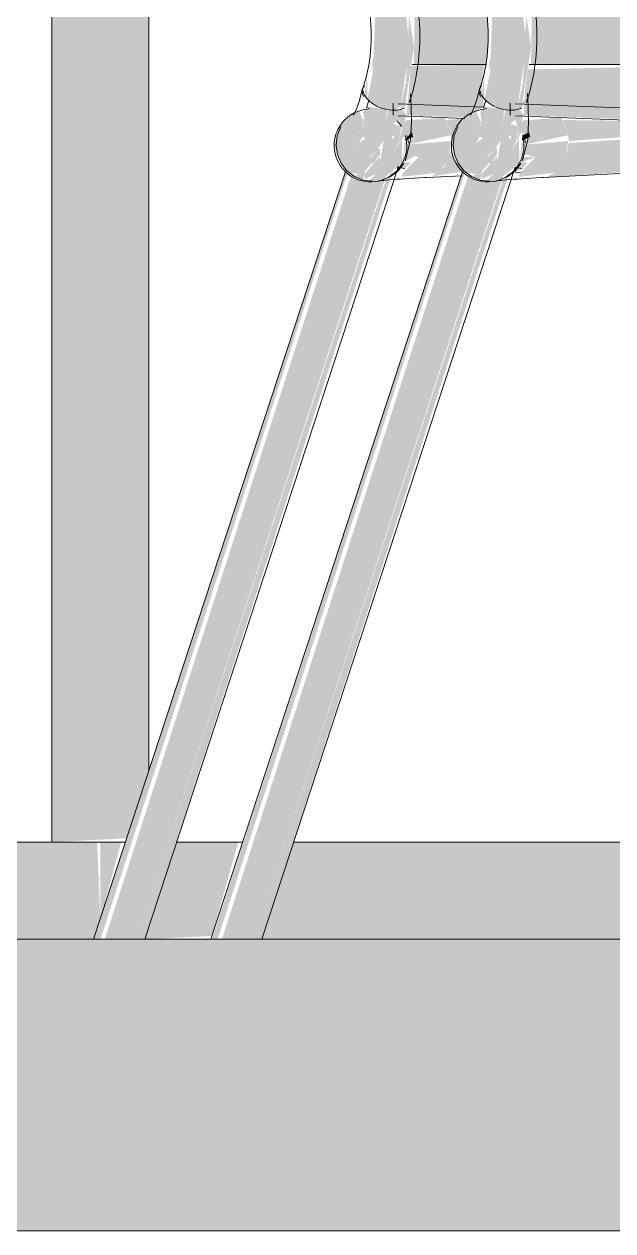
# Model space of a CAD drawing. Header units: inches. Extents: x -55396 to -733, y -290 to 853.
# Drawn here: x -14128.38 to -14116.27, y -6 to 18.83 of the extents above; entities that cross this region are included whole.
import ezdxf

# ---------------------------------------------------------------- set-up
doc = ezdxf.new("R2010")
doc.units = ezdxf.units.IN
doc.header["$MEASUREMENT"] = 0
for name, color, linetype, lineweight in [('A-GLAZ-CWMG', 51, 'Continuous', 9), ('C-BLDG-PADS', 91, 'Continuous', 9), ('I-FURN', 30, 'Continuous', 9)]:
    doc.layers.add(name, color=color, linetype=linetype, lineweight=lineweight)

# ---------------------------------------------------------------- blocks, each defined once
blk = doc.blocks.new('HermanMiller_Collection_Air-Chair_SideChair_Arms - Arms-460524-Section 6')
at = {"layer": 'I-FURN'}
h = blk.add_hatch(color=256, dxfattribs=at)
h.paths.add_polyline_path([(-26223.019, 17.999), (-26220.724, 18.063), (-26221.024, 19.01), (-26221.023, 19.041), (-26221.418, 22.135), (-26221.898, 25.541), (-26221.722, 26.72), (-26221.569, 27.286), (-26225.666, 27.349), (-26227.18, 27.252), (-26226.528, 26.379), (-26226.05, 25.338), (-26225.787, 24.169), (-26225.478, 21.448), (-26225.329, 18.896), (-26225.342, 18.004), (-26224.022, 18)], flags=0)
h.paths.add_polyline_path([(-26221.884, 25.719), (-26221.832, 26.168), (-26221.882, 25.726)], flags=0)
for points in [[(-26225.737, 17.058), (-26225.627, 17.073), (-26225.434, 18.393), (-26225.507, 19.026), (-26226.141, 19.009), (-26226.184, 17.835), (-26226.3, 17.287), (-26225.985, 17.095), (-26225.859, 17.065)], [(-26223.339, 16.876), (-26219.956, 16.946), (-26220.1, 17.058), (-26220.773, 18.003), (-26225.411, 17.899), (-26225.47, 17.4), (-26225.492, 16.954), (-26223.506, 16.882)], [(-26225.103, 15.675), (-26218.747, 16.093), (-26219.494, 16.544), (-26219.735, 16.677), (-26224.567, 16.386), (-26224.629, 16.051), (-26224.827, 15.776), (-26225.031, 15.688)], [(-26225.531, 16.434), (-26225.356, 16.512), (-26225.386, 16.608), (-26225.52, 16.535)], [(-26231.861, 0), (-26231.791, 0), (-26226.704, 15.775), (-26226.75, 15.793), (-26231.909, 0)], [(-26231.483, 0), (-26231.047, 0), (-26225.918, 15.7), (-26226.192, 15.589), (-26226.412, 15.633), (-26226.625, 15.744), (-26231.702, 0), (-26231.597, 0)], [(-26230.971, 0), (-26230.882, 0), (-26225.772, 15.818), (-26225.934, 15.585), (-26231.047, 0)]]:
    blk.add_hatch(color=256, dxfattribs=at).paths.add_polyline_path(points, flags=0)
h = blk.add_hatch(color=256, dxfattribs=at)
h.paths.add_polyline_path([(-26225.627, 17.073), (-26225.536, 17.109), (-26225.34, 18.368), (-26225.442, 19.026), (-26225.506, 17.642), (-26225.573, 17.328)], flags=0)
h.paths.add_polyline_path([(-26225.536, 17.109), (-26225.453, 17.257), (-26225.5, 17.255)], flags=0)
h = blk.add_hatch(color=256, dxfattribs=at)
h.paths.add_polyline_path([(-26226.219, 17.822), (-26226.141, 18.188), (-26226.195, 18.094), (-26226.219, 17.826)], flags=0)
h.paths.add_polyline_path([(-26226.3, 17.287), (-26226.299, 17.835), (-26226.36, 17.371)], flags=0)
h = blk.add_hatch(color=256, dxfattribs=at)
h.paths.add_polyline_path([(-26221.964, 16.77), (-26221.964, 16.788), (-26222.056, 16.775)], flags=0)
h.paths.add_polyline_path([(-26224.564, 16.426), (-26220.266, 16.734), (-26223.506, 16.845), (-26224.682, 16.858), (-26224.579, 16.545)], flags=0)
h.paths.add_polyline_path([(-26219.197, 17.426), (-26219.047, 17.426), (-26219.2, 17.428)], flags=0)
h = blk.add_hatch(color=256, dxfattribs=at)
h.paths.add_polyline_path([(-26226.348, 15.812), (-26226.758, 15.862), (-26226.842, 15.97), (-26226.665, 16.034), (-26226.395, 16.521), (-26226.477, 16.584), (-26226.363, 16.796), (-26226.473, 17.042), (-26226.624, 16.975), (-26226.891, 16.695), (-26226.981, 16.318), (-26226.75, 15.793), (-26226.477, 15.744), (-26226.395, 15.787)], flags=0)
h.paths.add_polyline_path([(-26226.217, 15.585), (-26225.998, 15.635), (-26225.58, 15.974), (-26225.592, 16.462), (-26225.804, 16.148), (-26225.998, 15.927), (-26226.035, 15.984), (-26226.045, 16.291), (-26226.234, 16.092), (-26226.182, 15.956), (-26226.363, 15.738), (-26226.348, 15.641), (-26226.123, 15.748), (-26226.244, 15.595)], flags=0)
h.paths.add_polyline_path([(-26226.161, 15.975), (-26226.026, 16.174), (-26226.053, 16.09), (-26226.095, 16.045)], flags=0)
h.paths.add_polyline_path([(-26225.661, 16.391), (-26225.598, 16.723), (-26225.753, 16.77), (-26225.761, 16.544), (-26225.744, 16.455), (-26225.666, 16.396)], flags=0)
h.paths.add_polyline_path([(-26226.591, 16.533), (-26226.504, 16.816), (-26226.48, 16.579), (-26226.569, 16.542)], flags=0)
h = blk.add_hatch(color=256, dxfattribs=at)
h.paths.add_polyline_path([(-26226.191, 15.6), (-26226.123, 15.748), (-26226.264, 15.606)], flags=0)
h.paths.add_polyline_path([(-26226.386, 15.622), (-26226.348, 15.812), (-26226.567, 15.697), (-26226.4, 15.628)], flags=0)
h.paths.add_polyline_path([(-26226.48, 16.579), (-26226.51, 16.879), (-26226.591, 16.533)], flags=0)
h.paths.add_polyline_path([(-26226.348, 15.812), (-26226.026, 16.174), (-26226.095, 16.238), (-26225.932, 16.508), (-26225.896, 17.074), (-26226.3, 17.131), (-26226.385, 17.033), (-26226.361, 16.777), (-26226.48, 16.579), (-26226.333, 16.48), (-26226.472, 16.38), (-26226.665, 16.034), (-26226.842, 15.97), (-26226.722, 15.816), (-26226.573, 15.831)], flags=0)
h.paths.add_polyline_path([(-26226.161, 15.975), (-26226.244, 16.108), (-26226.095, 16.238)], flags=0)
h = blk.add_hatch(color=256, dxfattribs=at)
h.paths.add_polyline_path([(-26226.053, 15.9), (-26225.863, 16.024), (-26225.661, 16.391), (-26225.541, 16.614), (-26225.53, 16.797), (-26225.504, 16.973), (-26225.58, 17.073), (-26225.666, 17.067), (-26225.876, 17.051), (-26226.037, 15.975)], flags=0)
h.paths.add_polyline_path([(-26225.661, 16.391), (-26225.814, 16.508), (-26225.689, 16.593), (-26225.76, 16.791), (-26225.658, 16.864), (-26225.603, 16.614)], flags=0)
h = blk.add_hatch(color=256, dxfattribs=at)
h.paths.add_polyline_path([(-26225.489, 16.351), (-26224.579, 16.545), (-26224.709, 16.902), (-26225.498, 16.855), (-26225.53, 16.797), (-26225.541, 16.614), (-26225.512, 16.548), (-26225.336, 16.544), (-26225.46, 16.386)], flags=0)
h.paths.add_polyline_path([(-26224.714, 16.91), (-26224.74, 16.912), (-26224.74, 16.912)], flags=0)
h = blk.add_hatch(color=256, dxfattribs=at)
h.paths.add_polyline_path([(-26225.602, 15.688), (-26224.827, 15.776), (-26224.629, 16.051), (-26224.578, 16.425), (-26225.489, 16.351), (-26225.489, 16.165), (-26225.286, 16.156), (-26225.24, 16.098), (-26225.563, 15.776), (-26225.598, 15.696)], flags=0)
h.paths.add_polyline_path([(-26225.58, 15.974), (-26225.24, 16.098), (-26225.532, 16.098), (-26225.55, 16.051)], flags=0)
h = blk.add_hatch(color=256, dxfattribs=at)
h.paths.add_polyline_path([(-26225.24, 16.098), (-26225.342, 16.227), (-26225.508, 16.156), (-26225.342, 16.12)], flags=0)
h.paths.add_polyline_path([(-26225.527, 15.865), (-26225.406, 15.982), (-26225.519, 15.996), (-26225.598, 15.877), (-26225.563, 15.871)], flags=0)
h.paths.add_polyline_path([(-26225.58, 15.974), (-26225.489, 16.434), (-26225.535, 16.391), (-26225.576, 16.004)], flags=0)
for p, q in [((-26226.408, 17.42), (-26226.38, 17.342)), ((-26226.269, 17.26), (-26226.319, 17.109)), ((-26225.769, 17.208), (-26225.769, 16.957)), ((-26225.481, 16.537), (-26225.455, 16.387)), ((-26225.082, 15.675), (-26218.894, 15.998)), ((-26226.751, 15.793), (-26231.933, 0)), ((-26230.88, 0), (-26225.666, 15.89)), ((-26225.666, 15.881), (-26225.53, 15.858)), ((-26230.886, 0), (-26230.882, 0))]:
    blk.add_line(p, q, dxfattribs=at)
at = {"layer": 'I-FURN', "flags": 128}
for points in [[(-26225.439, 17.218), (-26225.401, 17.332), (-26225.367, 17.448), (-26225.337, 17.567), (-26225.31, 17.688), (-26225.287, 17.812), (-26225.267, 17.937), (-26225.251, 18.064), (-26225.239, 18.192), (-26225.23, 18.322), (-26225.224, 18.453), (-26225.223, 18.585), (-26225.225, 18.719), (-26225.23, 18.853), (-26225.239, 18.987), (-26225.251, 19.122), (-26225.255, 19.161)], [(-26226.382, 17.551), (-26226.356, 17.631), (-26226.331, 17.714), (-26226.309, 17.8), (-26226.289, 17.889), (-26226.272, 17.981), (-26226.257, 18.076), (-26226.245, 18.174), (-26226.235, 18.274), (-26226.228, 18.376), (-26226.224, 18.48), (-26226.223, 18.585), (-26226.224, 18.692), (-26226.228, 18.801), (-26226.236, 18.91), (-26226.245, 19.02), (-26226.249, 19.052)], [(-26226.405, 17.486), (-26226.464, 17.262), (-26226.52, 17.101), (-26226.569, 16.996), (-26226.592, 16.958), (-26226.593, 16.955)], [(-26226.362, 17.57), (-26226.402, 17.498), (-26226.408, 17.42)], [(-26225.412, 17.406), (-26225.399, 17.13), (-26225.393, 16.828), (-26225.411, 16.455), (-26225.518, 16.033), (-26225.523, 16.024)], [(-26225.664, 17.193), (-26219.541, 16.956), (-26213.409, 17.064), (-26209.6, 17.307)], [(-26226.438, 17.056), (-26226.365, 17.074), (-26226.308, 17.084), (-26226.255, 17.092)], [(-26225.664, 16.943), (-26219.527, 16.705), (-26213.381, 16.815), (-26209.596, 17.056)], [(-26226.946, 16.344), (-26226.922, 16.537), (-26226.849, 16.717)], [(-26226.193, 15.597), (-26226.386, 15.622), (-26226.567, 15.697), (-26226.722, 15.816), (-26226.842, 15.97), (-26226.918, 16.151), (-26226.946, 16.344)], [(-26225.55, 15.97), (-26225.667, 15.816), (-26225.821, 15.697), (-26226, 15.622)], [(-26226.068, 15.604), (-26226.059, 15.605), (-26226.036, 15.608), (-26226.002, 15.612), (-26225.958, 15.617), (-26225.906, 15.622), (-26225.846, 15.627), (-26225.778, 15.632), (-26225.703, 15.638), (-26225.622, 15.644), (-26225.534, 15.649), (-26225.44, 15.655), (-26225.339, 15.661), (-26225.233, 15.667), (-26225.121, 15.673), (-26225.082, 15.675)]]:
    blk.add_lwpolyline(points, dxfattribs=at)
at = {"layer": 'I-FURN'}
for centre, major_axis, ratio, start_param, end_param in [((-26225.911, 17.385), (-0.471, 0.167), 0.596783, 0.315622, 0.839221), ((-26225.911, 17.385), (-0.471, 0.167), 0.596783, 0, 0.053822), ((-26225.911, 17.385), (-0.471, 0.167), 0.596783, 0.839221, 1.886418), ((-26226.235, 16.334), (-0.202, 0.722), 0.995009, 0, 1.3209), ((-26225.911, 17.385), (-0.471, 0.167), 0.596783, 1.903362, 2.410017), ((-26225.911, 17.385), (-0.471, 0.167), 0.596783, 2.410017, 2.671816), ((-26226.235, 16.334), (-0.202, 0.722), 0.995009, 4.462492, 4.714879), ((-26226.235, 16.334), (-0.202, 0.722), 0.995009, 1.3209, 2.891696), ((-26226.235, 16.334), (-0.202, 0.722), 0.995009, 2.891696, 4.462492)]:
    blk.add_ellipse(centre, major_axis=major_axis, ratio=ratio, start_param=start_param, end_param=end_param, dxfattribs=at)
blk.add_open_spline([(-26225.378, 18.004), (-26224.602, 18), (-26223.064, 17.997), (-26221.48, 18.001), (-26220.7, 18.003)], degree=3, knots=[-0.9268801, -0.9268801, -0.9268801, -0.9268801, -0.5, -0.0910372, -0.0910372, -0.0910372, -0.0910372], dxfattribs=at)
blk = doc.blocks.new('HermanMiller_Collection_Air-Chair_SideChair_Arms - Arms-V345-Section 6')
at = {"layer": 'I-FURN'}
h = blk.add_hatch(color=256, dxfattribs=at)
h.paths.add_polyline_path([(-26226.26, 18), (-26226.216, 18.405), (-26226.282, 19.83), (-26226.5, 22.308), (-26226.835, 24.652), (-26227.185, 25.821), (-26227.561, 26.433), (-26227.545, 26.344), (-26227.747, 26.498), (-26228.564, 26.863), (-26228.526, 27.093), (-26228.351, 27.181), (-26228.696, 27.34), (-26229.589, 27.252), (-26228.937, 26.379), (-26228.459, 25.338), (-26228.196, 24.169), (-26227.887, 21.448), (-26227.738, 18.896), (-26227.751, 18.004), (-26226.3, 18)], flags=0)
h.paths.add_polyline_path([(-26226.638, 24.309), (-26226.633, 24.312), (-26226.678, 24.461)], flags=0)
h.paths.add_polyline_path([(-26228.08, 26.83), (-26228.225, 27.084), (-26228.152, 26.927), (-26228.105, 26.864)], flags=0)
h.paths.add_polyline_path([(-26228.336, 27.247), (-26228.393, 27.312), (-26228.341, 27.251)], flags=0)
for points in [[(-26228.146, 17.058), (-26228.019, 17.15), (-26227.843, 18.393), (-26227.916, 19.026), (-26228.55, 19.009), (-26228.593, 17.835), (-26228.709, 17.287), (-26228.394, 17.095), (-26228.268, 17.065)], [(-26226.712, 16.883), (-26226.75, 16.891), (-26226.75, 16.885)], [(-26227.94, 16.434), (-26227.765, 16.512), (-26227.795, 16.608), (-26227.937, 16.462)], [(-26234.318, 0), (-26234.2, 0), (-26229.113, 15.775), (-26229.159, 15.793), (-26234.34, 0)], [(-26234.006, 0), (-26233.456, 0), (-26228.327, 15.7), (-26228.601, 15.589), (-26228.821, 15.633), (-26229.034, 15.744), (-26234.111, 0)], [(-26233.38, 0), (-26233.291, 0), (-26228.181, 15.818), (-26228.343, 15.585), (-26233.456, 0)]]:
    blk.add_hatch(color=256, dxfattribs=at).paths.add_polyline_path(points, flags=0)
h = blk.add_hatch(color=256, dxfattribs=at)
h.paths.add_polyline_path([(-26228.035, 17.073), (-26227.934, 17.156), (-26227.749, 18.368), (-26227.851, 19.026), (-26227.915, 17.642), (-26228.019, 17.15)], flags=0)
h.paths.add_polyline_path([(-26227.944, 17.109), (-26227.862, 17.257), (-26227.934, 17.152)], flags=0)
h = blk.add_hatch(color=256, dxfattribs=at)
h.paths.add_polyline_path([(-26228.628, 17.822), (-26228.55, 18.188), (-26228.604, 18.094), (-26228.628, 17.826)], flags=0)
h.paths.add_polyline_path([(-26228.709, 17.287), (-26228.708, 17.835), (-26228.769, 17.371)], flags=0)
h = blk.add_hatch(color=256, dxfattribs=at)
h.paths.add_polyline_path([(-26226.686, 16.91), (-26226.446, 17.054), (-26226.311, 17.13), (-26226.329, 17.327), (-26226.371, 17.536), (-26226.3, 18), (-26227.813, 17.966), (-26227.901, 16.954), (-26226.75, 16.912)], flags=0)
h.paths.add_polyline_path([(-26226.246, 17.648), (-26226.208, 17.723), (-26226.241, 17.681)], flags=0)
h = blk.add_hatch(color=256, dxfattribs=at)
h.paths.add_polyline_path([(-26228.756, 15.812), (-26229.167, 15.862), (-26229.251, 15.97), (-26229.073, 16.034), (-26228.804, 16.521), (-26228.886, 16.584), (-26228.772, 16.796), (-26228.882, 17.042), (-26229.033, 16.975), (-26229.3, 16.695), (-26229.39, 16.318), (-26229.159, 15.793), (-26228.886, 15.744), (-26228.804, 15.787)], flags=0)
h.paths.add_polyline_path([(-26228.626, 15.585), (-26228.407, 15.635), (-26227.988, 15.974), (-26228.001, 16.462), (-26228.213, 16.148), (-26228.407, 15.927), (-26228.443, 15.984), (-26228.454, 16.291), (-26228.643, 16.092), (-26228.591, 15.956), (-26228.772, 15.738), (-26228.756, 15.641), (-26228.532, 15.748), (-26228.653, 15.595)], flags=0)
h.paths.add_polyline_path([(-26228.57, 15.975), (-26228.435, 16.174), (-26228.462, 16.09), (-26228.504, 16.045)], flags=0)
h.paths.add_polyline_path([(-26228.07, 16.391), (-26228.007, 16.723), (-26228.162, 16.77), (-26228.17, 16.544), (-26228.153, 16.455), (-26228.099, 16.414)], flags=0)
h.paths.add_polyline_path([(-26229, 16.533), (-26228.912, 16.816), (-26228.889, 16.579), (-26228.978, 16.542)], flags=0)
h = blk.add_hatch(color=256, dxfattribs=at)
h.paths.add_polyline_path([(-26228.6, 15.6), (-26228.532, 15.748), (-26228.673, 15.606)], flags=0)
h.paths.add_polyline_path([(-26228.795, 15.622), (-26228.756, 15.812), (-26228.976, 15.697), (-26228.809, 15.628)], flags=0)
h.paths.add_polyline_path([(-26228.889, 16.579), (-26228.919, 16.879), (-26229, 16.533)], flags=0)
h.paths.add_polyline_path([(-26228.756, 15.812), (-26228.435, 16.174), (-26228.504, 16.238), (-26228.341, 16.508), (-26228.304, 17.074), (-26228.709, 17.131), (-26228.794, 17.033), (-26228.77, 16.777), (-26228.889, 16.579), (-26228.742, 16.48), (-26228.881, 16.38), (-26229.073, 16.034), (-26229.251, 15.97), (-26229.091, 15.82), (-26228.982, 15.831)], flags=0)
h.paths.add_polyline_path([(-26228.57, 15.975), (-26228.653, 16.108), (-26228.504, 16.238)], flags=0)
h = blk.add_hatch(color=256, dxfattribs=at)
h.paths.add_polyline_path([(-26228.462, 15.9), (-26228.272, 16.024), (-26228.07, 16.391), (-26227.921, 16.544), (-26227.939, 16.797), (-26227.913, 16.973), (-26227.989, 17.073), (-26228.06, 17.069), (-26228.285, 17.051), (-26228.445, 15.975)], flags=0)
h.paths.add_polyline_path([(-26228.07, 16.391), (-26228.223, 16.508), (-26228.098, 16.593), (-26228.169, 16.791), (-26228.067, 16.864), (-26227.988, 16.705)], flags=0)
h = blk.add_hatch(color=256, dxfattribs=at)
h.paths.add_polyline_path([(-26227.898, 16.351), (-26226.987, 16.545), (-26227.118, 16.902), (-26227.907, 16.855), (-26227.939, 16.797), (-26227.952, 16.62), (-26227.921, 16.548), (-26227.744, 16.544), (-26227.869, 16.386)], flags=0)
h.paths.add_polyline_path([(-26227.122, 16.91), (-26227.149, 16.912), (-26227.131, 16.911)], flags=0)
h = blk.add_hatch(color=256, dxfattribs=at)
h.paths.add_polyline_path([(-26226.973, 16.426), (-26226.952, 16.441), (-26226.77, 16.822), (-26226.75, 16.885), (-26227.091, 16.858), (-26226.987, 16.545), (-26226.981, 16.497)], flags=0)
h.paths.add_polyline_path([(-26226.706, 16.889), (-26226.75, 16.892), (-26226.75, 16.891)], flags=0)
h = blk.add_hatch(color=256, dxfattribs=at)
h.paths.add_polyline_path([(-26228.011, 15.688), (-26227.235, 15.776), (-26227.038, 16.051), (-26226.987, 16.425), (-26227.898, 16.351), (-26227.898, 16.165), (-26227.695, 16.156), (-26227.652, 16.096), (-26227.972, 15.778), (-26228.007, 15.696)], flags=0)
h.paths.add_polyline_path([(-26227.988, 15.974), (-26227.726, 16.115), (-26227.918, 16.156)], flags=0)
h = blk.add_hatch(color=256, dxfattribs=at)
h.paths.add_polyline_path([(-26227.649, 16.098), (-26227.751, 16.227), (-26227.917, 16.156), (-26227.751, 16.12)], flags=0)
h.paths.add_polyline_path([(-26227.936, 15.865), (-26227.815, 15.982), (-26227.951, 15.988), (-26228.007, 15.877), (-26227.972, 15.871)], flags=0)
h.paths.add_polyline_path([(-26227.988, 15.974), (-26227.898, 16.434), (-26227.945, 16.386), (-26227.986, 15.999)], flags=0)
h = blk.add_hatch(color=256, dxfattribs=at)
h.paths.add_polyline_path([(-26227.512, 15.675), (-26226.756, 15.801), (-26226.905, 16.058), (-26226.987, 16.232), (-26227.123, 15.895), (-26227.381, 15.698), (-26227.462, 15.684)], flags=0)
h.paths.add_polyline_path([(-26225.707, 15.769), (-26225.527, 15.865), (-26225.682, 15.846), (-26225.702, 15.782)], flags=0)
for p, q in [((-26228.817, 17.42), (-26228.789, 17.342)), ((-26228.678, 17.26), (-26228.728, 17.109)), ((-26228.178, 17.208), (-26228.178, 16.957)), ((-26228.073, 17.193), (-26226.305, 17.125)), ((-26228.073, 16.943), (-26226.705, 16.89)), ((-26227.89, 16.537), (-26227.864, 16.387)), ((-26233.289, 0), (-26228.069, 15.909)), ((-26229.16, 15.793), (-26234.342, 0)), ((-26228.098, 15.885), (-26227.938, 15.858)), ((-26227.491, 15.675), (-26226.761, 15.713)), ((-26225.666, 15.77), (-26225.563, 15.776)), ((-26233.295, 0), (-26233.291, 0))]:
    blk.add_line(p, q, dxfattribs=at)
at = {"layer": 'I-FURN', "flags": 128}
for points in [[(-26227.848, 17.218), (-26227.81, 17.332), (-26227.776, 17.448), (-26227.746, 17.567), (-26227.719, 17.688), (-26227.695, 17.812), (-26227.676, 17.937), (-26227.66, 18.064), (-26227.647, 18.192), (-26227.639, 18.322), (-26227.633, 18.453), (-26227.632, 18.585), (-26227.633, 18.719), (-26227.639, 18.853), (-26227.647, 18.987), (-26227.66, 19.122), (-26227.664, 19.161)], [(-26228.791, 17.551), (-26228.765, 17.631), (-26228.74, 17.714), (-26228.718, 17.8), (-26228.698, 17.889), (-26228.681, 17.981), (-26228.666, 18.076), (-26228.654, 18.174), (-26228.644, 18.274), (-26228.637, 18.376), (-26228.633, 18.48), (-26228.632, 18.585), (-26228.633, 18.692), (-26228.637, 18.801), (-26228.644, 18.91), (-26228.654, 19.02), (-26228.658, 19.052)], [(-26228.814, 17.486), (-26228.873, 17.262), (-26228.929, 17.101), (-26228.977, 16.996), (-26229, 16.958), (-26229.002, 16.955)], [(-26228.771, 17.57), (-26228.811, 17.498), (-26228.817, 17.42)], [(-26227.821, 17.406), (-26227.808, 17.13), (-26227.802, 16.828), (-26227.82, 16.455), (-26227.927, 16.033), (-26227.931, 16.024)], [(-26228.847, 17.056), (-26228.774, 17.074), (-26228.717, 17.084), (-26228.663, 17.092)], [(-26229.354, 16.344), (-26229.331, 16.537), (-26229.258, 16.717)], [(-26228.602, 15.597), (-26228.795, 15.622), (-26228.976, 15.697), (-26229.131, 15.816), (-26229.251, 15.97), (-26229.327, 16.151), (-26229.354, 16.344)], [(-26227.959, 15.97), (-26228.076, 15.816), (-26228.23, 15.697), (-26228.409, 15.622)], [(-26228.477, 15.604), (-26228.468, 15.605), (-26228.445, 15.608), (-26228.411, 15.612), (-26228.367, 15.617), (-26228.315, 15.622), (-26228.254, 15.627), (-26228.187, 15.632), (-26228.112, 15.638), (-26228.031, 15.644), (-26227.943, 15.649), (-26227.849, 15.655), (-26227.748, 15.661), (-26227.642, 15.667), (-26227.53, 15.673), (-26227.491, 15.675)]]:
    blk.add_lwpolyline(points, dxfattribs=at)
at = {"layer": 'I-FURN'}
for centre, major_axis, ratio, start_param, end_param in [((-26228.32, 17.385), (-0.471, 0.167), 0.596783, 0.315622, 0.839221), ((-26228.32, 17.385), (-0.471, 0.167), 0.596783, 0, 0.053822), ((-26228.32, 17.385), (-0.471, 0.167), 0.596783, 0.839221, 1.886418), ((-26228.644, 16.334), (-0.202, 0.722), 0.995009, 0, 1.3209), ((-26228.32, 17.385), (-0.471, 0.167), 0.596783, 1.903362, 2.410017), ((-26228.32, 17.385), (-0.471, 0.167), 0.596783, 2.410017, 2.671816), ((-26228.644, 16.334), (-0.202, 0.722), 0.995009, 4.986091, 5.185919), ((-26228.644, 16.334), (-0.202, 0.722), 0.995009, 4.462492, 4.714879), ((-26228.644, 16.334), (-0.202, 0.722), 0.995009, 1.3209, 2.891696), ((-26228.644, 16.334), (-0.202, 0.722), 0.995009, 2.891696, 4.462492)]:
    blk.add_ellipse(centre, major_axis=major_axis, ratio=ratio, start_param=start_param, end_param=end_param, dxfattribs=at)
blk.add_open_spline([(-26227.787, 18.004), (-26227.28, 18.001), (-26226.771, 17.999), (-26226.255, 17.999)], degree=3, dxfattribs=at)
blk = doc.blocks.new('Rectangular Mullion - Exterior 2_ x 4_5_-V364-Section 6')
at = {"layer": 'A-GLAZ-CWMG'}
h = blk.add_hatch(color=256, dxfattribs=at)
h.paths.add_polyline_path([(-26212.003, 0), (-26211.996, 0), (-26212.055, 0.25), (-26214.146, 0.25), (-26214.146, 0), (-26212.055, 0)], flags=0)
h.paths.add_polyline_path([(-26198.176, 0), (-26198.018, 0), (-26198.018, 0.25), (-26200.168, 0.25), (-26200.168, 0), (-26199.747, 0)], flags=0)
h.paths.add_polyline_path([(-26216.812, 0), (-26214.405, 0), (-26214.405, 0.25), (-26215.854, 0.25), (-26215.854, 0.75), (-26208.289, 0.75), (-26208.387, 2), (-26216.255, 2)], flags=0)
h.paths.add_polyline_path([(-26200.427, 0), (-26200.427, 0.25), (-26204.851, 0.25), (-26204.918, 0.005), (-26204.861, 0), (-26202.419, 0)], flags=0)
h.paths.add_polyline_path([(-26233.291, 0), (-26231.909, 0.068), (-26231.366, 2), (-26232.634, 2)], flags=0)
h.paths.add_polyline_path([(-26211.702, 0), (-26208.246, 0.005), (-26208.323, 0.25), (-26211.737, 0.25), (-26211.737, 0)], flags=0)
h.paths.add_polyline_path([(-26207.389, 0), (-26205.837, 0.005), (-26205.914, 0.25), (-26207.26, 0.25), (-26207.327, 0.005), (-26207.394, 0)], flags=0)
h.paths.add_polyline_path([(-26226.585, 0), (-26220.842, 0), (-26220.919, 2), (-26230.225, 2), (-26230.882, 0), (-26226.595, 0)], flags=0)
h.paths.add_polyline_path([(-26219.221, 0), (-26218.433, 0), (-26218.51, 2), (-26218.664, 2), (-26219.204, 0.062)], flags=0)
h.paths.add_polyline_path([(-26234.203, 0.418), (-26233.774, 2), (-26234.203, 2)], flags=0)
h.paths.add_polyline_path([(-26205.88, 0.75), (-26206.021, 2), (-26207.362, 2), (-26207.246, 0.75), (-26205.914, 0.75)], flags=0)
h.paths.add_polyline_path([(-26204.861, 0.75), (-26202.419, 0.75), (-26202.419, 2), (-26204.953, 2), (-26204.88, 0.75)], flags=0)
h.paths.add_polyline_path([(-26217.442, 1.458), (-26217.298, 2), (-26217.445, 2), (-26217.444, 1.912)], flags=0)
h.paths.add_polyline_path([(-26219.851, 1.458), (-26219.707, 2), (-26219.853, 2), (-26219.853, 1.912)], flags=0)
for p, q in [((-26234.203, 2), (-26233.683, 2)), ((-26232.64, 2), (-26231.274, 2)), ((-26230.231, 2), (-26220.852, 2))]:
    blk.add_line(p, q, dxfattribs=at)
blk = doc.blocks.new('Rectangular Mullion - Exterior 2_ x 4_5_-V365-Section 6')
at = {"layer": 'A-GLAZ-CWMG'}
blk.add_hatch(color=256, dxfattribs=at).paths.add_polyline_path([(-26234.34, 0), (-26234.203, 0.418), (-26234.27, 2), (-26260.64, 2), (-26260.64, 0), (-26242.946, 0)], flags=0)
blk.add_line((-26260.64, 2), (-26234.203, 2), dxfattribs=at)
blk = doc.blocks.new('Rectangular Mullion - Exterior 2_ x 4_5_-V367-Section 6')
at = {"layer": 'A-GLAZ-CWMG'}
blk.add_hatch(color=256, dxfattribs=at).paths.add_polyline_path([(-26235.203, 2), (-26233.659, 2.077), (-26233.203, 3.467), (-26233.203, 96), (-26235.203, 95.957), (-26235.203, 8.07)], flags=0)
for p, q in [((-26235.203, 96), (-26235.203, 2)), ((-26233.203, 96), (-26233.203, 3.46)), ((-26233.683, 2), (-26235.203, 2))]:
    blk.add_line(p, q, dxfattribs=at)

msp = doc.modelspace()

# ---------------------------------------------------------------- hatches: boundary and pattern name
at = {"layer": 'C-BLDG-PADS'}
h = msp.add_hatch(dxfattribs=at)
h.set_pattern_fill('FP_28', color=256, style=0, pattern_type=2)
h.set_pattern_definition([(50, (-38141.46, 98.42), (55.0854, -4.81984), [5.76, -63.36]), (355, (-38141.46, 98.42), (-10.65569, 57.76853), [4.608, -50.688]), (100.451, (-38136.87, 98.02), (44.42947, 52.94866), [4.895, -53.848]), (46.184, (-38141.46, 113.78), (81.96444, -12.71212), [8.64, -95.04]), (96.636, (-38134.63, 112.72), (71.7815, 74.81238), [7.343, -80.772]), (351.184, (-38141.46, 113.78), (71.78195, 74.81243), [6.912, -76.032]), (21, (-38133.78, 109.94), (45.84207, -30.92146), [5.76, -63.36]), (326, (-38133.78, 109.94), (18.68706, 55.69148), [4.608, -50.688]), (71.451, (-38129.96, 107.363), (64.52891, 24.77011), [4.895, -53.848]), (37.5, (-38141.46, 98.42), (0.933895, 25.566816), [2.534, -47.539, 2.534, -48.922, -50.88]), (37.5, (-38141.46, 98.42), (0.933895, 25.566816), [-101.53, 2.534, -48.346]), (7.5, (-38141.46, 98.42), (20.20404, 30.291303), [2.534, -26.803, 2.534, -46.387, -19.392]), (7.5, (-38141.46, 98.42), (20.20404, 30.291303), [-78.259, 2.534, -16.858]), (327.5, (-38158.586, 98.42), (40.997785, -1.732403), [2.534, -16.666, 2.534, -57.37, -79.488]), (327.5, (-38158.586, 98.42), (40.997785, -1.732403), [-79.104, 2.534, -76.954]), (317.5, (-38166.266, 98.42), (44.788883, 7.68784), [2.534, -22.426, 2.534, -37.248, -56.448]), (317.5, (-38166.266, 98.42), (44.788883, 7.68784), [-64.742, 2.534, -53.914])])
h.paths.add_polyline_path([(-14165.998, -6), (-9958.748, -6), (-9958.748, 0), (-14165.998, 0), (-14165.998, -1.696)], flags=0)

# ---------------------------------------------------------------- linework, layer by layer
for p, q in [((-9958.748, 0), (-14163.248, 0)), ((-14165.998, -6), (-9958.748, -6))]:
    msp.add_line(p, q, dxfattribs=at)

# ---------------------------------------------------------------- block references
at = {"layer": 'A-GLAZ-CWMG'}
for name in ['Rectangular Mullion - Exterior 2_ x 4_5_-V367-Section 6', 'Rectangular Mullion - Exterior 2_ x 4_5_-V365-Section 6', 'Rectangular Mullion - Exterior 2_ x 4_5_-V364-Section 6']:
    msp.add_blockref(name, (12107.393, 0), dxfattribs=at)
at = {"layer": 'I-FURN'}
for name in ['HermanMiller_Collection_Air-Chair_SideChair_Arms - Arms-V345-Section 6', 'HermanMiller_Collection_Air-Chair_SideChair_Arms - Arms-460524-Section 6']:
    msp.add_blockref(name, (12107.393, 0), dxfattribs=at)

doc.saveas('drawing.dxf')
